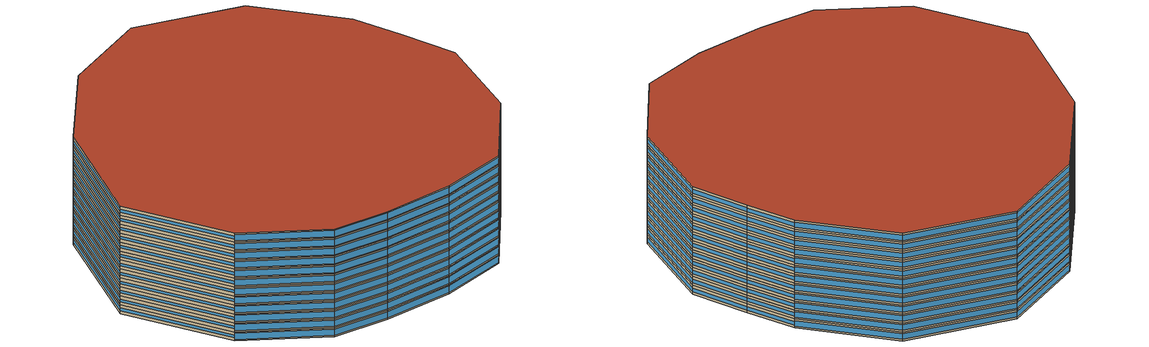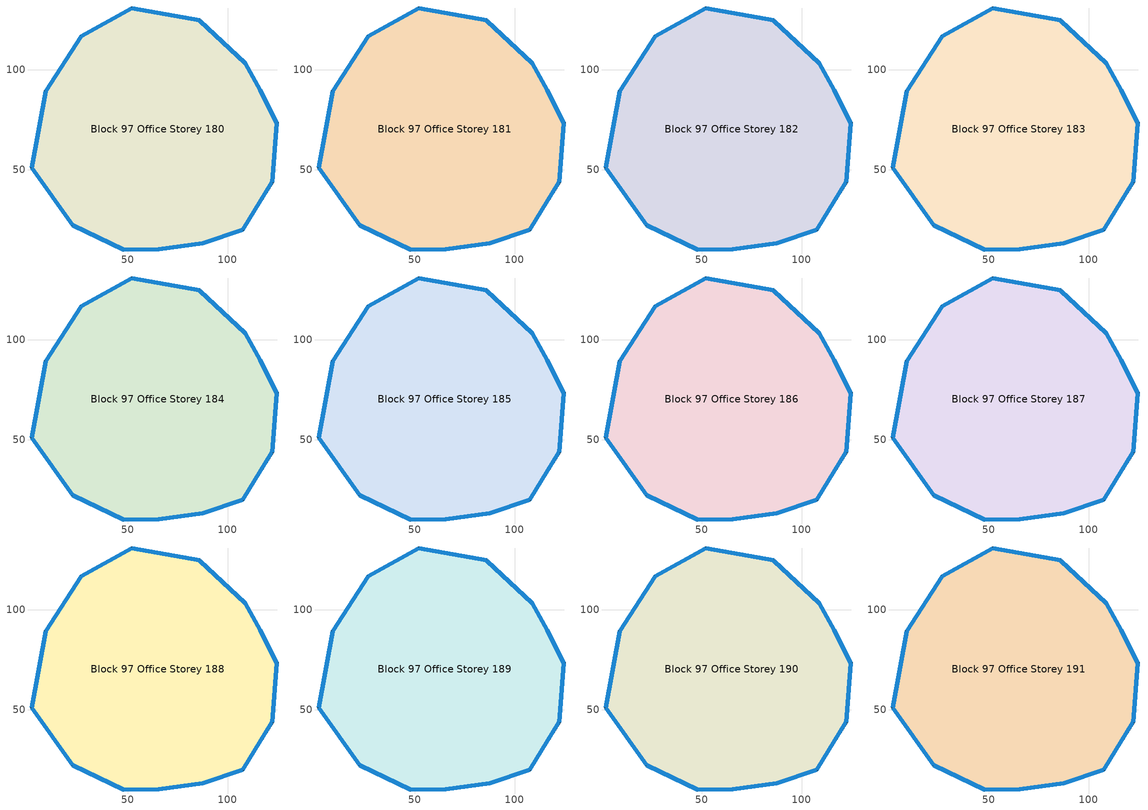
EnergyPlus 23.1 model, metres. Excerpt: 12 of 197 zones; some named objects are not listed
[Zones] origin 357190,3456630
Block 97 Office Storey 180
 floor outside (Project Floor): 108.83,103.22 116.36,89.59 124.72,73.29 122.22,43.61 107.61,19.86 87.51,13.15 65.66,10.23 48.03,9.81 22.47,22.13 1.9,50.9 9,89.27 26.71,116.64 52.15,130.82 86.07,124.59 z539.09
 wall outside (Project Wall): 52.15,130.82 26.71,116.64 9,89.27 1.9,50.9 22.47,22.13 48.03,9.81 65.66,10.23 87.51,13.15 107.61,19.86 122.22,43.61 124.72,73.29 116.36,89.59 108.83,103.22 86.07,124.59 52.15,130.82 z539.09:542.08
 window (Office_north_window_construction): 52.13,130.81 26.72,116.65 / 108.82,103.23 86.08,124.58 / 86.05,124.6 52.16,130.81 z539.69:541.48
 window (Office_west_window_construction): 26.7,116.63 9.01,89.29 / 9,89.25 1.91,50.92 / 1.92,50.88 22.46,22.14 z540.13:541.03
 window (Office_south_window_construction): 22.48,22.12 48.01,9.81 / 48.03,9.81 65.65,10.23 / 65.67,10.23 87.5,13.15 / 87.52,13.15 107.6,19.86 z539.54:541.63
 window (Office_east_window_construction): 107.61,19.88 122.21,43.6 / 122.22,43.63 124.72,73.28 / 124.71,73.3 116.37,89.58 / 116.36,89.6 108.84,103.21 z539.98:541.18
 roof outside (Project Ceiling): 107.61,19.86 122.22,43.61 124.72,73.29 116.36,89.59 108.83,103.22 86.07,124.59 52.15,130.82 26.71,116.64 9,89.27 1.9,50.9 22.47,22.13 48.03,9.81 65.66,10.23 87.51,13.15 z542.08
Block 97 Office Storey 181
 floor outside (Project Floor): 108.83,103.22 116.36,89.59 124.72,73.29 122.22,43.61 107.61,19.86 87.51,13.15 65.66,10.23 48.03,9.81 22.47,22.13 1.9,50.9 9,89.27 26.71,116.64 52.15,130.82 86.07,124.59 z542.08
 wall outside (Project Wall): 52.15,130.82 26.71,116.64 9,89.27 1.9,50.9 22.47,22.13 48.03,9.81 65.66,10.23 87.51,13.15 107.61,19.86 122.22,43.61 124.72,73.29 116.36,89.59 108.83,103.22 86.07,124.59 52.15,130.82 z542.08:545.08
 window (Office_north_window_construction): 52.13,130.81 26.72,116.65 / 108.82,103.23 86.08,124.58 / 86.05,124.6 52.16,130.81 z542.68:544.48
 window (Office_west_window_construction): 26.7,116.63 9.01,89.29 / 9,89.25 1.91,50.92 / 1.92,50.88 22.46,22.14 z543.13:544.03
 window (Office_south_window_construction): 22.48,22.12 48.01,9.81 / 48.03,9.81 65.65,10.23 / 65.67,10.23 87.5,13.15 / 87.52,13.15 107.6,19.86 z542.53:544.63
 window (Office_east_window_construction): 107.61,19.88 122.21,43.6 / 122.22,43.63 124.72,73.28 / 124.71,73.3 116.37,89.58 / 116.36,89.6 108.84,103.21 z542.98:544.18
 roof outside (Project Ceiling): 107.61,19.86 122.22,43.61 124.72,73.29 116.36,89.59 108.83,103.22 86.07,124.59 52.15,130.82 26.71,116.64 9,89.27 1.9,50.9 22.47,22.13 48.03,9.81 65.66,10.23 87.51,13.15 z545.08
Block 97 Office Storey 182
 floor outside (Project Floor): 108.83,103.22 116.36,89.59 124.72,73.29 122.22,43.61 107.61,19.86 87.51,13.15 65.66,10.23 48.03,9.81 22.47,22.13 1.9,50.9 9,89.27 26.71,116.64 52.15,130.82 86.07,124.59 z545.08
 wall outside (Project Wall): 52.15,130.82 26.71,116.64 9,89.27 1.9,50.9 22.47,22.13 48.03,9.81 65.66,10.23 87.51,13.15 107.61,19.86 122.22,43.61 124.72,73.29 116.36,89.59 108.83,103.22 86.07,124.59 52.15,130.82 z545.08:548.07
 window (Office_north_window_construction): 52.13,130.81 26.72,116.65 / 108.82,103.23 86.08,124.58 / 86.05,124.6 52.16,130.81 z545.68:547.47
 window (Office_west_window_construction): 26.7,116.63 9.01,89.29 / 9,89.25 1.91,50.92 / 1.92,50.88 22.46,22.14 z546.12:547.02
 window (Office_south_window_construction): 22.48,22.12 48.01,9.81 / 48.03,9.81 65.65,10.23 / 65.67,10.23 87.5,13.15 / 87.52,13.15 107.6,19.86 z545.53:547.62
 window (Office_east_window_construction): 107.61,19.88 122.21,43.6 / 122.22,43.63 124.72,73.28 / 124.71,73.3 116.37,89.58 / 116.36,89.6 108.84,103.21 z545.97:547.17
 roof outside (Project Ceiling): 107.61,19.86 122.22,43.61 124.72,73.29 116.36,89.59 108.83,103.22 86.07,124.59 52.15,130.82 26.71,116.64 9,89.27 1.9,50.9 22.47,22.13 48.03,9.81 65.66,10.23 87.51,13.15 z548.07
Block 97 Office Storey 183
 floor outside (Project Floor): 108.83,103.22 116.36,89.59 124.72,73.29 122.22,43.61 107.61,19.86 87.51,13.15 65.66,10.23 48.03,9.81 22.47,22.13 1.9,50.9 9,89.27 26.71,116.64 52.15,130.82 86.07,124.59 z548.07
 wall outside (Project Wall): 52.15,130.82 26.71,116.64 9,89.27 1.9,50.9 22.47,22.13 48.03,9.81 65.66,10.23 87.51,13.15 107.61,19.86 122.22,43.61 124.72,73.29 116.36,89.59 108.83,103.22 86.07,124.59 52.15,130.82 z548.07:551.07
 window (Office_north_window_construction): 52.13,130.81 26.72,116.65 / 108.82,103.23 86.08,124.58 / 86.05,124.6 52.16,130.81 z548.67:550.47
 window (Office_west_window_construction): 26.7,116.63 9.01,89.29 / 9,89.25 1.91,50.92 / 1.92,50.88 22.46,22.14 z549.12:550.02
 window (Office_south_window_construction): 22.48,22.12 48.01,9.81 / 48.03,9.81 65.65,10.23 / 65.67,10.23 87.5,13.15 / 87.52,13.15 107.6,19.86 z548.52:550.62
 window (Office_east_window_construction): 107.61,19.88 122.21,43.6 / 122.22,43.63 124.72,73.28 / 124.71,73.3 116.37,89.58 / 116.36,89.6 108.84,103.21 z548.97:550.17
 roof outside (Project Ceiling): 107.61,19.86 122.22,43.61 124.72,73.29 116.36,89.59 108.83,103.22 86.07,124.59 52.15,130.82 26.71,116.64 9,89.27 1.9,50.9 22.47,22.13 48.03,9.81 65.66,10.23 87.51,13.15 z551.07
Block 97 Office Storey 184
 floor outside (Project Floor): 108.83,103.22 116.36,89.59 124.72,73.29 122.22,43.61 107.61,19.86 87.51,13.15 65.66,10.23 48.03,9.81 22.47,22.13 1.9,50.9 9,89.27 26.71,116.64 52.15,130.82 86.07,124.59 z551.07
 wall outside (Project Wall): 52.15,130.82 26.71,116.64 9,89.27 1.9,50.9 22.47,22.13 48.03,9.81 65.66,10.23 87.51,13.15 107.61,19.86 122.22,43.61 124.72,73.29 116.36,89.59 108.83,103.22 86.07,124.59 52.15,130.82 z551.07:554.06
 window (Office_north_window_construction): 52.13,130.81 26.72,116.65 / 108.82,103.23 86.08,124.58 / 86.05,124.6 52.16,130.81 z551.66:553.46
 window (Office_west_window_construction): 26.7,116.63 9.01,89.29 / 9,89.25 1.91,50.92 / 1.92,50.88 22.46,22.14 z552.11:553.01
 window (Office_south_window_construction): 22.48,22.12 48.01,9.81 / 48.03,9.81 65.65,10.23 / 65.67,10.23 87.5,13.15 / 87.52,13.15 107.6,19.86 z551.52:553.61
 window (Office_east_window_construction): 107.61,19.88 122.21,43.6 / 122.22,43.63 124.72,73.28 / 124.71,73.3 116.37,89.58 / 116.36,89.6 108.84,103.21 z551.96:553.16
 roof outside (Project Ceiling): 107.61,19.86 122.22,43.61 124.72,73.29 116.36,89.59 108.83,103.22 86.07,124.59 52.15,130.82 26.71,116.64 9,89.27 1.9,50.9 22.47,22.13 48.03,9.81 65.66,10.23 87.51,13.15 z554.06
Block 97 Office Storey 185
 floor outside (Project Floor): 108.83,103.22 116.36,89.59 124.72,73.29 122.22,43.61 107.61,19.86 87.51,13.15 65.66,10.23 48.03,9.81 22.47,22.13 1.9,50.9 9,89.27 26.71,116.64 52.15,130.82 86.07,124.59 z554.06
 wall outside (Project Wall): 52.15,130.82 26.71,116.64 9,89.27 1.9,50.9 22.47,22.13 48.03,9.81 65.66,10.23 87.51,13.15 107.61,19.86 122.22,43.61 124.72,73.29 116.36,89.59 108.83,103.22 86.07,124.59 52.15,130.82 z554.06:557.06
 window (Office_north_window_construction): 52.13,130.81 26.72,116.65 / 108.82,103.23 86.08,124.58 / 86.05,124.6 52.16,130.81 z554.66:556.46
 window (Office_west_window_construction): 26.7,116.63 9.01,89.29 / 9,89.25 1.91,50.92 / 1.92,50.88 22.46,22.14 z555.11:556.01
 window (Office_south_window_construction): 22.48,22.12 48.01,9.81 / 48.03,9.81 65.65,10.23 / 65.67,10.23 87.5,13.15 / 87.52,13.15 107.6,19.86 z554.51:556.61
 window (Office_east_window_construction): 107.61,19.88 122.21,43.6 / 122.22,43.63 124.72,73.28 / 124.71,73.3 116.37,89.58 / 116.36,89.6 108.84,103.21 z554.96:556.16
 roof outside (Project Ceiling): 107.61,19.86 122.22,43.61 124.72,73.29 116.36,89.59 108.83,103.22 86.07,124.59 52.15,130.82 26.71,116.64 9,89.27 1.9,50.9 22.47,22.13 48.03,9.81 65.66,10.23 87.51,13.15 z557.06
Block 97 Office Storey 186
 floor outside (Project Floor): 108.83,103.22 116.36,89.59 124.72,73.29 122.22,43.61 107.61,19.86 87.51,13.15 65.66,10.23 48.03,9.81 22.47,22.13 1.9,50.9 9,89.27 26.71,116.64 52.15,130.82 86.07,124.59 z557.06
 wall outside (Project Wall): 52.15,130.82 26.71,116.64 9,89.27 1.9,50.9 22.47,22.13 48.03,9.81 65.66,10.23 87.51,13.15 107.61,19.86 122.22,43.61 124.72,73.29 116.36,89.59 108.83,103.22 86.07,124.59 52.15,130.82 z557.06:560.05
 window (Office_north_window_construction): 52.13,130.81 26.72,116.65 / 108.82,103.23 86.08,124.58 / 86.05,124.6 52.16,130.81 z557.65:559.45
 window (Office_west_window_construction): 26.7,116.63 9.01,89.29 / 9,89.25 1.91,50.92 / 1.92,50.88 22.46,22.14 z558.1:559
 window (Office_south_window_construction): 22.48,22.12 48.01,9.81 / 48.03,9.81 65.65,10.23 / 65.67,10.23 87.5,13.15 / 87.52,13.15 107.6,19.86 z557.51:559.6
 window (Office_east_window_construction): 107.61,19.88 122.21,43.6 / 122.22,43.63 124.72,73.28 / 124.71,73.3 116.37,89.58 / 116.36,89.6 108.84,103.21 z557.95:559.15
 roof outside (Project Ceiling): 107.61,19.86 122.22,43.61 124.72,73.29 116.36,89.59 108.83,103.22 86.07,124.59 52.15,130.82 26.71,116.64 9,89.27 1.9,50.9 22.47,22.13 48.03,9.81 65.66,10.23 87.51,13.15 z560.05
Block 97 Office Storey 187
 floor outside (Project Floor): 108.83,103.22 116.36,89.59 124.72,73.29 122.22,43.61 107.61,19.86 87.51,13.15 65.66,10.23 48.03,9.81 22.47,22.13 1.9,50.9 9,89.27 26.71,116.64 52.15,130.82 86.07,124.59 z560.05
 wall outside (Project Wall): 52.15,130.82 26.71,116.64 9,89.27 1.9,50.9 22.47,22.13 48.03,9.81 65.66,10.23 87.51,13.15 107.61,19.86 122.22,43.61 124.72,73.29 116.36,89.59 108.83,103.22 86.07,124.59 52.15,130.82 z560.05:563.05
 window (Office_north_window_construction): 52.13,130.81 26.72,116.65 / 108.82,103.23 86.08,124.58 / 86.05,124.6 52.16,130.81 z560.65:562.45
 window (Office_west_window_construction): 26.7,116.63 9.01,89.29 / 9,89.25 1.91,50.92 / 1.92,50.88 22.46,22.14 z561.1:562
 window (Office_south_window_construction): 22.48,22.12 48.01,9.81 / 48.03,9.81 65.65,10.23 / 65.67,10.23 87.5,13.15 / 87.52,13.15 107.6,19.86 z560.5:562.6
 window (Office_east_window_construction): 107.61,19.88 122.21,43.6 / 122.22,43.63 124.72,73.28 / 124.71,73.3 116.37,89.58 / 116.36,89.6 108.84,103.21 z560.95:562.15
 roof outside (Project Ceiling): 107.61,19.86 122.22,43.61 124.72,73.29 116.36,89.59 108.83,103.22 86.07,124.59 52.15,130.82 26.71,116.64 9,89.27 1.9,50.9 22.47,22.13 48.03,9.81 65.66,10.23 87.51,13.15 z563.05
Block 97 Office Storey 188
 floor outside (Project Floor): 108.83,103.22 116.36,89.59 124.72,73.29 122.22,43.61 107.61,19.86 87.51,13.15 65.66,10.23 48.03,9.81 22.47,22.13 1.9,50.9 9,89.27 26.71,116.64 52.15,130.82 86.07,124.59 z563.05
 wall outside (Project Wall): 52.15,130.82 26.71,116.64 9,89.27 1.9,50.9 22.47,22.13 48.03,9.81 65.66,10.23 87.51,13.15 107.61,19.86 122.22,43.61 124.72,73.29 116.36,89.59 108.83,103.22 86.07,124.59 52.15,130.82 z563.05:566.04
 window (Office_north_window_construction): 52.13,130.81 26.72,116.65 / 108.82,103.23 86.08,124.58 / 86.05,124.6 52.16,130.81 z563.64:565.44
 window (Office_west_window_construction): 26.7,116.63 9.01,89.29 / 9,89.25 1.91,50.92 / 1.92,50.88 22.46,22.14 z564.09:564.99
 window (Office_south_window_construction): 22.48,22.12 48.01,9.81 / 48.03,9.81 65.65,10.23 / 65.67,10.23 87.5,13.15 / 87.52,13.15 107.6,19.86 z563.49:565.59
 window (Office_east_window_construction): 107.61,19.88 122.21,43.6 / 122.22,43.63 124.72,73.28 / 124.71,73.3 116.37,89.58 / 116.36,89.6 108.84,103.21 z563.94:565.14
 roof outside (Project Ceiling): 107.61,19.86 122.22,43.61 124.72,73.29 116.36,89.59 108.83,103.22 86.07,124.59 52.15,130.82 26.71,116.64 9,89.27 1.9,50.9 22.47,22.13 48.03,9.81 65.66,10.23 87.51,13.15 z566.04
Block 97 Office Storey 189
 floor outside (Project Floor): 108.83,103.22 116.36,89.59 124.72,73.29 122.22,43.61 107.61,19.86 87.51,13.15 65.66,10.23 48.03,9.81 22.47,22.13 1.9,50.9 9,89.27 26.71,116.64 52.15,130.82 86.07,124.59 z566.04
 wall outside (Project Wall): 52.15,130.82 26.71,116.64 9,89.27 1.9,50.9 22.47,22.13 48.03,9.81 65.66,10.23 87.51,13.15 107.61,19.86 122.22,43.61 124.72,73.29 116.36,89.59 108.83,103.22 86.07,124.59 52.15,130.82 z566.04:569.04
 window (Office_north_window_construction): 52.13,130.81 26.72,116.65 / 108.82,103.23 86.08,124.58 / 86.05,124.6 52.16,130.81 z566.64:568.44
 window (Office_west_window_construction): 26.7,116.63 9.01,89.29 / 9,89.25 1.91,50.92 / 1.92,50.88 22.46,22.14 z567.09:567.99
 window (Office_south_window_construction): 22.48,22.12 48.01,9.81 / 48.03,9.81 65.65,10.23 / 65.67,10.23 87.5,13.15 / 87.52,13.15 107.6,19.86 z566.49:568.59
 window (Office_east_window_construction): 107.61,19.88 122.21,43.6 / 122.22,43.63 124.72,73.28 / 124.71,73.3 116.37,89.58 / 116.36,89.6 108.84,103.21 z566.94:568.14
 roof outside (Project Ceiling): 107.61,19.86 122.22,43.61 124.72,73.29 116.36,89.59 108.83,103.22 86.07,124.59 52.15,130.82 26.71,116.64 9,89.27 1.9,50.9 22.47,22.13 48.03,9.81 65.66,10.23 87.51,13.15 z569.04
Block 97 Office Storey 190
 floor outside (Project Floor): 108.83,103.22 116.36,89.59 124.72,73.29 122.22,43.61 107.61,19.86 87.51,13.15 65.66,10.23 48.03,9.81 22.47,22.13 1.9,50.9 9,89.27 26.71,116.64 52.15,130.82 86.07,124.59 z569.04
 wall outside (Project Wall): 52.15,130.82 26.71,116.64 9,89.27 1.9,50.9 22.47,22.13 48.03,9.81 65.66,10.23 87.51,13.15 107.61,19.86 122.22,43.61 124.72,73.29 116.36,89.59 108.83,103.22 86.07,124.59 52.15,130.82 z569.04:572.03
 window (Office_north_window_construction): 52.13,130.81 26.72,116.65 / 108.82,103.23 86.08,124.58 / 86.05,124.6 52.16,130.81 z569.63:571.43
 window (Office_west_window_construction): 26.7,116.63 9.01,89.29 / 9,89.25 1.91,50.92 / 1.92,50.88 22.46,22.14 z570.08:570.98
 window (Office_south_window_construction): 22.48,22.12 48.01,9.81 / 48.03,9.81 65.65,10.23 / 65.67,10.23 87.5,13.15 / 87.52,13.15 107.6,19.86 z569.48:571.58
 window (Office_east_window_construction): 107.61,19.88 122.21,43.6 / 122.22,43.63 124.72,73.28 / 124.71,73.3 116.37,89.58 / 116.36,89.6 108.84,103.21 z569.93:571.13
 roof outside (Project Ceiling): 107.61,19.86 122.22,43.61 124.72,73.29 116.36,89.59 108.83,103.22 86.07,124.59 52.15,130.82 26.71,116.64 9,89.27 1.9,50.9 22.47,22.13 48.03,9.81 65.66,10.23 87.51,13.15 z572.03
Block 97 Office Storey 191
 floor outside (Project Floor): 108.83,103.22 116.36,89.59 124.72,73.29 122.22,43.61 107.61,19.86 87.51,13.15 65.66,10.23 48.03,9.81 22.47,22.13 1.9,50.9 9,89.27 26.71,116.64 52.15,130.82 86.07,124.59 z572.03
 wall outside (Project Wall): 52.15,130.82 26.71,116.64 9,89.27 1.9,50.9 22.47,22.13 48.03,9.81 65.66,10.23 87.51,13.15 107.61,19.86 122.22,43.61 124.72,73.29 116.36,89.59 108.83,103.22 86.07,124.59 52.15,130.82 z572.03:575.03
 window (Office_north_window_construction): 52.13,130.81 26.72,116.65 / 108.82,103.23 86.08,124.58 / 86.05,124.6 52.16,130.81 z572.63:574.43
 window (Office_west_window_construction): 26.7,116.63 9.01,89.29 / 9,89.25 1.91,50.92 / 1.92,50.88 22.46,22.14 z573.08:573.98
 window (Office_south_window_construction): 22.48,22.12 48.01,9.81 / 48.03,9.81 65.65,10.23 / 65.67,10.23 87.5,13.15 / 87.52,13.15 107.6,19.86 z572.48:574.58
 window (Office_east_window_construction): 107.61,19.88 122.21,43.6 / 122.22,43.63 124.72,73.28 / 124.71,73.3 116.37,89.58 / 116.36,89.6 108.84,103.21 z572.93:574.13
 roof outside (Project Ceiling): 107.61,19.86 122.22,43.61 124.72,73.29 116.36,89.59 108.83,103.22 86.07,124.59 52.15,130.82 26.71,116.64 9,89.27 1.9,50.9 22.47,22.13 48.03,9.81 65.66,10.23 87.51,13.15 z575.03
[Building]
Building_1: North Axis=0; Terrain=City; Loads Convergence Tolerance Value=0.04; Temperature Convergence Tolerance Value=0.4; Solar Distribution=FullExterior; Maximum Number of Warmup Days=25; Minimum Number of Warmup Days=6
[Site:Location]
CHN Design_Conditions: Latitude=30; Longitude=114; Time Zone=8; Elevation=12
[SIZINGPERIOD:DESIGNDAY] Day of Month=21; DryBulb Temperature Range Modifier Type=DefaultMultipliers; Humidity Condition Type=Wetbulb; Barometric Pressure=101181; Rain Indicator=No; Snow Indicator=No; Daylight Saving Time Indicator=No; Sky Clearness=0; Begin Environment Reset Mode=FullResetAtBeginEnvironment
Name | Month | Day Type | Maximum DryBulb Temperature | Daily DryBulb Temperature Range | Wetbulb or DewPoint at Maximum DryBulb | Wind Speed | Wind Direction | Solar Model Indicator | ASHRAE Clear Sky Optical Depth for Beam Irradiance taub | ASHRAE Clear Sky Optical Depth for Diffuse Irradiance taud
Ann Htg 99.6% Condns DB | 1 | WinterDesignDay | -10 | 0 | -4.8 | 1 | 340 | ASHRAEClearSky | 0 | 0
Ann Clg .4% Condns DB=>MWB | 7 | SummerDesignDay | 40 | 6.6 | 27.1 | 3.5 | 220 | ASHRAETau | 0.781 | 1.413
[MATERIAL]
DefaultMaterial: Roughness=Rough; Thickness=0.1; Conductivity=0.1; Density=1000; Specific Heat=1000; Thermal Absorptance=0.9; Solar Absorptance=0.7; Visible Absorptance=0.7
[WINDOWMATERIAL:SIMPLEGLAZINGSYSTEM] UFactor=3; Visible Transmittance=0.6
Name | Solar Heat Gain Coefficient
Office_east_window; Office_south_window; Office_west_window | 0.3
Office_north_window | 0.35
[CONSTRUCTION]
Project Wall; Project Floor; Project Ceiling: DefaultMaterial
Office_east_window_construction: Office_east_window
Office_south_window_construction: Office_south_window
Office_west_window_construction: Office_west_window
Office_north_window_construction: Office_north_window
[SPACE] Ceiling Height=autocalculate; Volume=autocalculate; Floor Area=autocalculate; Space Type=Office
Name | Zone
Block 97 Office Storey 180_space | Block 97 Office Storey 180
Block 97 Office Storey 181_space | Block 97 Office Storey 181
Block 97 Office Storey 182_space | Block 97 Office Storey 182
Block 97 Office Storey 183_space | Block 97 Office Storey 183
Block 97 Office Storey 184_space | Block 97 Office Storey 184
Block 97 Office Storey 185_space | Block 97 Office Storey 185
Block 97 Office Storey 186_space | Block 97 Office Storey 186
Block 97 Office Storey 187_space | Block 97 Office Storey 187
Block 97 Office Storey 188_space | Block 97 Office Storey 188
Block 97 Office Storey 189_space | Block 97 Office Storey 189
Block 97 Office Storey 190_space | Block 97 Office Storey 190
Block 97 Office Storey 191_space | Block 97 Office Storey 191
[SPACELIST]
Office: Block 97 Office Storey 0_space, Block 97 Office Storey 1_space, Block 97 Office Storey 2_space, Block 97 Office Storey 3_space, Block 97 Office Storey 4_space, Block 97 Office Storey 5_space, Block 97 Office Storey 6_space, Block 97 Office Storey 7_space, Block 97 Office Storey 8_space, Block 97 Office Storey 9_space, Block 97 Office Storey 10_space, Block 97 Office Storey 11_space, Block 97 Office Storey 12_space, Block 97 Office Storey 13_space, Block 97 Office Storey 14_space, Block 97 Office Storey 15_space, Block 97 Office Storey 16_space, Block 97 Office Storey 17_space, Block 97 Office Storey 18_space, Block 97 Office Storey 19_space, Block 97 Office Storey 20_space, Block 97 Office Storey 21_space, Block 97 Office Storey 22_space, Block 97 Office Storey 23_space, Block 97 Office Storey 24_space, Block 97 Office Storey 25_space, Block 97 Office Storey 26_space, Block 97 Office Storey 27_space, Block 97 Office Storey 28_space, Block 97 Office Storey 29_space, Block 97 Office Storey 30_space, Block 97 Office Storey 31_space, Block 97 Office Storey 32_space, Block 97 Office Storey 33_space, Block 97 Office Storey 34_space, Block 97 Office Storey 35_space, Block 97 Office Storey 36_space, Block 97 Office Storey 37_space, Block 97 Office Storey 38_space, Block 97 Office Storey 39_space, Block 97 Office Storey 40_space, Block 97 Office Storey 41_space, Block 97 Office Storey 42_space, Block 97 Office Storey 43_space, Block 97 Office Storey 44_space, Block 97 Office Storey 45_space, Block 97 Office Storey 46_space, Block 97 Office Storey 47_space, Block 97 Office Storey 48_space, Block 97 Office Storey 49_space, Block 97 Office Storey 50_space, Block 97 Office Storey 51_space, Block 97 Office Storey 52_space, Block 97 Office Storey 53_space, Block 97 Office Storey 54_space, Block 97 Office Storey 55_space, Block 97 Office Storey 56_space, Block 97 Office Storey 57_space, Block 97 Office Storey 58_space, Block 97 Office Storey 59_space, Block 97 Office Storey 60_space, Block 97 Office Storey 61_space, Block 97 Office Storey 62_space, Block 97 Office Storey 63_space, Block 97 Office Storey 64_space, Block 97 Office Storey 65_space, Block 97 Office Storey 66_space, Block 97 Office Storey 67_space, Block 97 Office Storey 68_space, Block 97 Office Storey 69_space, Block 97 Office Storey 70_space, Block 97 Office Storey 71_space, Block 97 Office Storey 72_space, Block 97 Office Storey 73_space, Block 97 Office Storey 74_space, Block 97 Office Storey 75_space, Block 97 Office Storey 76_space, Block 97 Office Storey 77_space, Block 97 Office Storey 78_space, Block 97 Office Storey 79_space, Block 97 Office Storey 80_space, Block 97 Office Storey 81_space, Block 97 Office Storey 82_space, Block 97 Office Storey 83_space, Block 97 Office Storey 84_space, Block 97 Office Storey 85_space, Block 97 Office Storey 86_space, Block 97 Office Storey 87_space, Block 97 Office Storey 88_space, Block 97 Office Storey 89_space, Block 97 Office Storey 90_space, Block 97 Office Storey 91_space, Block 97 Office Storey 92_space, Block 97 Office Storey 93_space, Block 97 Office Storey 94_space, Block 97 Office Storey 95_space, Block 97 Office Storey 96_space, Block 97 Office Storey 97_space, Block 97 Office Storey 98_space, Block 97 Office Storey 99_space, Block 97 Office Storey 100_space, Block 97 Office Storey 101_space, Block 97 Office Storey 102_space, Block 97 Office Storey 103_space, Block 97 Office Storey 104_space, Block 97 Office Storey 105_space, Block 97 Office Storey 106_space, Block 97 Office Storey 107_space, Block 97 Office Storey 108_space, Block 97 Office Storey 109_space, Block 97 Office Storey 110_space, Block 97 Office Storey 111_space, Block 97 Office Storey 112_space, Block 97 Office Storey 113_space, Block 97 Office Storey 114_space, Block 97 Office Storey 115_space, Block 97 Office Storey 116_space, Block 97 Office Storey 117_space, Block 97 Office Storey 118_space, Block 97 Office Storey 119_space, Block 97 Office Storey 120_space, Block 97 Office Storey 121_space, Block 97 Office Storey 122_space, Block 97 Office Storey 123_space, Block 97 Office Storey 124_space, Block 97 Office Storey 125_space, Block 97 Office Storey 126_space, Block 97 Office Storey 127_space, Block 97 Office Storey 128_space, Block 97 Office Storey 129_space, Block 97 Office Storey 130_space, Block 97 Office Storey 131_space, Block 97 Office Storey 132_space, Block 97 Office Storey 133_space, Block 97 Office Storey 134_space, Block 97 Office Storey 135_space, Block 97 Office Storey 136_space, Block 97 Office Storey 137_space, Block 97 Office Storey 138_space, Block 97 Office Storey 139_space, Block 97 Office Storey 140_space, Block 97 Office Storey 141_space, Block 97 Office Storey 142_space, Block 97 Office Storey 143_space, Block 97 Office Storey 144_space, Block 97 Office Storey 145_space, Block 97 Office Storey 146_space, Block 97 Office Storey 147_space, Block 97 Office Storey 148_space, Block 97 Office Storey 149_space, Block 97 Office Storey 150_space, Block 97 Office Storey 151_space, Block 97 Office Storey 152_space, Block 97 Office Storey 153_space, Block 97 Office Storey 154_space, Block 97 Office Storey 155_space, Block 97 Office Storey 156_space, Block 97 Office Storey 157_space, Block 97 Office Storey 158_space, Block 97 Office Storey 159_space, Block 97 Office Storey 160_space, Block 97 Office Storey 161_space, Block 97 Office Storey 162_space, Block 97 Office Storey 163_space, Block 97 Office Storey 164_space, Block 97 Office Storey 165_space, Block 97 Office Storey 166_space, Block 97 Office Storey 167_space, Block 97 Office Storey 168_space, Block 97 Office Storey 169_space, Block 97 Office Storey 170_space, Block 97 Office Storey 171_space, Block 97 Office Storey 172_space, Block 97 Office Storey 173_space, Block 97 Office Storey 174_space, Block 97 Office Storey 175_space, Block 97 Office Storey 176_space, Block 97 Office Storey 177_space, Block 97 Office Storey 178_space, Block 97 Office Storey 179_space, Block 97 Office Storey 180_space, Block 97 Office Storey 181_space, Block 97 Office Storey 182_space, Block 97 Office Storey 183_space, Block 97 Office Storey 184_space, Block 97 Office Storey 185_space, Block 97 Office Storey 186_space, Block 97 Office Storey 187_space, Block 97 Office Storey 188_space, Block 97 Office Storey 189_space, Block 97 Office Storey 190_space, Block 97 Office Storey 191_space, Block 97 Office Storey 192_space, Block 97 Office Storey 193_space, Block 97 Office Storey 194_space, Block 97 Office Storey 195_space, Block 97 Office Storey 196_space
[ZONE] Type=1; Multiplier=1; Ceiling Height=autocalculate; Volume=autocalculate; Floor Area=autocalculate; Part of Total Floor Area=Yes
Block 97 Office Storey 180; Block 97 Office Storey 181; Block 97 Office Storey 182; Block 97 Office Storey 183; Block 97 Office Storey 184; Block 97 Office Storey 185; Block 97 Office Storey 186; Block 97 Office Storey 187; Block 97 Office Storey 188; Block 97 Office Storey 189; Block 97 Office Storey 190; Block 97 Office Storey 191
[PEOPLE]
People_for_office: Zone or ZoneList or Space or SpaceList=Office; Number of People Schedule=SeasonalSchedule_Schedule_office_people; Number of People Calculation Method=People/Area; People per Floor Area=0.1; Fraction Radiant=0.3; Sensible Heat Fraction=autocalculate; Activity Level Schedule=SeasonalSchedule_Schedule_office_activity; Carbon Dioxide Generation Rate=3.82e-08; Enable ASHRAE 55 Comfort Warnings=No; Mean Radiant Temperature Calculation Type=ZoneAveraged; Clothing Insulation Calculation Method=ClothingInsulationSchedule; Cold Stress Temperature Threshold=15.56; Heat Stress Temperature Threshold=30
[LIGHTS]
Light_for_office: Zone or ZoneList or Space or SpaceList=Office; Schedule=SeasonalSchedule_office_lighting; Design Level Calculation Method=Watts/Area; Watts per Zone Floor Area=8; Return Air Fraction=0; Fraction Radiant=0.32; Fraction Visible=0.25; Fraction Replaceable=1; EndUse Subcategory=General; Return Air Fraction Calculated from Plenum Temperature=No; Return Air Fraction Function of Plenum Temperature Coefficient 1=0; Return Air Fraction Function of Plenum Temperature Coefficient 2=0
[ELECTRICEQUIPMENT]
Equipment_for_office: Zone or ZoneList or Space or SpaceList=Office; Schedule=SeasonalSchedule_Schedule_office_equipment; Design Level Calculation Method=Watts/Area; Watts per Zone Floor Area=15; Fraction Latent=0; Fraction Radiant=0; Fraction Lost=0; EndUse Subcategory=Electric Equipment
[DAYLIGHTING:CONTROLS] Illuminance Setpoint at Reference Point 1=300
Name | Zone or Space | Glare Calculation Daylighting Reference Point | Daylighting Reference Point 1
Dlight_Block 97 Office Storey 180 | Block 97 Office Storey 180 | Rpoint_Block 97 Office Storey 180 | Rpoint_Block 97 Office Storey 180
Dlight_Block 97 Office Storey 181 | Block 97 Office Storey 181 | Rpoint_Block 97 Office Storey 181 | Rpoint_Block 97 Office Storey 181
Dlight_Block 97 Office Storey 182 | Block 97 Office Storey 182 | Rpoint_Block 97 Office Storey 182 | Rpoint_Block 97 Office Storey 182
Dlight_Block 97 Office Storey 183 | Block 97 Office Storey 183 | Rpoint_Block 97 Office Storey 183 | Rpoint_Block 97 Office Storey 183
Dlight_Block 97 Office Storey 184 | Block 97 Office Storey 184 | Rpoint_Block 97 Office Storey 184 | Rpoint_Block 97 Office Storey 184
Dlight_Block 97 Office Storey 185 | Block 97 Office Storey 185 | Rpoint_Block 97 Office Storey 185 | Rpoint_Block 97 Office Storey 185
Dlight_Block 97 Office Storey 186 | Block 97 Office Storey 186 | Rpoint_Block 97 Office Storey 186 | Rpoint_Block 97 Office Storey 186
Dlight_Block 97 Office Storey 187 | Block 97 Office Storey 187 | Rpoint_Block 97 Office Storey 187 | Rpoint_Block 97 Office Storey 187
Dlight_Block 97 Office Storey 188 | Block 97 Office Storey 188 | Rpoint_Block 97 Office Storey 188 | Rpoint_Block 97 Office Storey 188
Dlight_Block 97 Office Storey 189 | Block 97 Office Storey 189 | Rpoint_Block 97 Office Storey 189 | Rpoint_Block 97 Office Storey 189
Dlight_Block 97 Office Storey 190 | Block 97 Office Storey 190 | Rpoint_Block 97 Office Storey 190 | Rpoint_Block 97 Office Storey 190
Dlight_Block 97 Office Storey 191 | Block 97 Office Storey 191 | Rpoint_Block 97 Office Storey 191 | Rpoint_Block 97 Office Storey 191
[HVACTEMPLATE:ZONE:IDEALLOADSAIRSYSTEM] Template Thermostat=Thermostat_for_office; Maximum Heating Supply Air Temperature=50; Minimum Cooling Supply Air Temperature=13; Maximum Heating Supply Air Humidity Ratio=0.0156; Minimum Cooling Supply Air Humidity Ratio=0.0077; Heating Limit=NoLimit; Cooling Limit=NoLimit; Dehumidification Control Type=ConstantSensibleHeatRatio; Cooling Sensible Heat Ratio=0.7; Dehumidification Setpoint=60; Humidification Control Type=None; Humidification Setpoint=30; Outdoor Air Method=DetailedSpecification; Outdoor Air Flow Rate per Person=0.00944; Outdoor Air Flow Rate per Zone Floor Area=0; Outdoor Air Flow Rate per Zone=0; Design Specification Outdoor Air Object=Ventilation_for_office; Demand Controlled Ventilation Type=None; Outdoor Air Economizer Type=NoEconomizer; Heat Recovery Type=None; Sensible Heat Recovery Effectiveness=0.7; Latent Heat Recovery Effectiveness=0.65
Block 97 Office Storey 180; Block 97 Office Storey 181; Block 97 Office Storey 182; Block 97 Office Storey 183; Block 97 Office Storey 184; Block 97 Office Storey 185; Block 97 Office Storey 186; Block 97 Office Storey 187; Block 97 Office Storey 188; Block 97 Office Storey 189; Block 97 Office Storey 190; Block 97 Office Storey 191
[DESIGNSPECIFICATION:OUTDOORAIR]
Ventilation_for_office: Outdoor Air Method=Flow/Person; Outdoor Air Flow per Person=0.00833333; Outdoor Air Flow per Zone Floor Area=0; Outdoor Air Flow per Zone=0; Outdoor Air Flow Air Changes per Hour=0
[SCHEDULE:DAY:HOURLY]
Schedule_office_lighting_weekday_hourly: 0.1, 0.1, 0.1, 0.1, 0.1, 0.1, 0.1, 0.2, 0.5, 0.95, 0.95, 0.95, 0.8, 0.8, 0.95, 0.95, 0.95, 0.95, 0.95, 0.95, 0.95, 0.8, 0.5, 0.1
Schedule_office_lighting_holiday_hourly; Schedule_office_equipment_holiday_hourly: 0.1, 0.1, 0.1, 0.1, 0.1, 0.1, 0.1, 0.1, 0.1, 0.1, 0.1, 0.1, 0.1, 0.3, 0.3, 0.3, 0.3, 0.3, 0.3, 0.3, 0.3, 0.3, 0.1, 0.1
Schedule_office_equipment_weekday_hourly: 0.1, 0.1, 0.1, 0.1, 0.1, 0.1, 0.1, 0.2, 0.5, 0.95, 0.95, 0.95, 0.5, 0.5, 0.95, 0.95, 0.95, 0.95, 0.95, 0.95, 0.4, 0.4, 0.3, 0.1
Schedule_office_people_weekday_hourly: 0.1, 0.1, 0.1, 0.1, 0.1, 0.1, 0.1, 0.5, 0.95, 0.95, 0.95, 0.8, 0.8, 0.95, 0.95, 0.95, 0.95, 0.95, 0.8, 0.5, 0.5, 0.3, 0.1, 0.1
Schedule_office_people_holiday_hourly: 0.1, 0.1, 0.1, 0.1, 0.1, 0.1, 0.1, 0.1, 0.1, 0.1, 0.1, 0.1, 0.1, 0.3, 0.3, 0.3, 0.3, 0.3, 0.3, 0.1, 0.1, 0.1, 0.1, 0.1
Schedule_office_activity_weekday_hourly; Schedule_office_activity_holiday_hourly: 144, 144, 144, 144, 144, 144, 144, 144, 144, 144, 144, 144, 144, 144, 144, 144, 144, 144, 144, 144, 144, 144, 144, 144
[SCHEDULE:WEEK:DAILY]
Schedule_office_lighting_weekly: Schedule_office_lighting_holiday_hourly, Schedule_office_lighting_weekday_hourly, Schedule_office_lighting_weekday_hourly, Schedule_office_lighting_weekday_hourly, Schedule_office_lighting_weekday_hourly, Schedule_office_lighting_weekday_hourly, Schedule_office_lighting_holiday_hourly, Schedule_office_lighting_holiday_hourly, Schedule_office_lighting_weekday_hourly, Schedule_office_lighting_weekday_hourly, Schedule_office_lighting_holiday_hourly, Schedule_office_lighting_holiday_hourly
Schedule_office_equipment_weekly: Schedule_office_equipment_holiday_hourly, Schedule_office_equipment_weekday_hourly, Schedule_office_equipment_weekday_hourly, Schedule_office_equipment_weekday_hourly, Schedule_office_equipment_weekday_hourly, Schedule_office_equipment_weekday_hourly, Schedule_office_equipment_holiday_hourly, Schedule_office_equipment_holiday_hourly, Schedule_office_equipment_weekday_hourly, Schedule_office_equipment_weekday_hourly, Schedule_office_equipment_holiday_hourly, Schedule_office_equipment_holiday_hourly
Schedule_office_people_weekly: Schedule_office_people_holiday_hourly, Schedule_office_people_weekday_hourly, Schedule_office_people_weekday_hourly, Schedule_office_people_weekday_hourly, Schedule_office_people_weekday_hourly, Schedule_office_people_weekday_hourly, Schedule_office_people_holiday_hourly, Schedule_office_people_holiday_hourly, Schedule_office_people_weekday_hourly, Schedule_office_people_weekday_hourly, Schedule_office_people_holiday_hourly, Schedule_office_people_holiday_hourly
Schedule_office_activity_weekly: Schedule_office_activity_holiday_hourly, Schedule_office_activity_weekday_hourly, Schedule_office_activity_weekday_hourly, Schedule_office_activity_weekday_hourly, Schedule_office_activity_weekday_hourly, Schedule_office_activity_weekday_hourly, Schedule_office_activity_holiday_hourly, Schedule_office_activity_holiday_hourly, Schedule_office_activity_weekday_hourly, Schedule_office_activity_weekday_hourly, Schedule_office_activity_holiday_hourly, Schedule_office_activity_holiday_hourly
[SCHEDULE:YEAR]
SeasonalSchedule_office_lighting: Schedule_office_lighting_weekly, 1, 1, 12, 31
SeasonalSchedule_Schedule_office_equipment: Schedule_office_equipment_weekly, 1, 1, 12, 31
SeasonalSchedule_Schedule_office_people: Schedule_office_people_weekly, 1, 1, 12, 31
SeasonalSchedule_Schedule_office_activity: Schedule_office_activity_weekly, 1, 1, 12, 31
